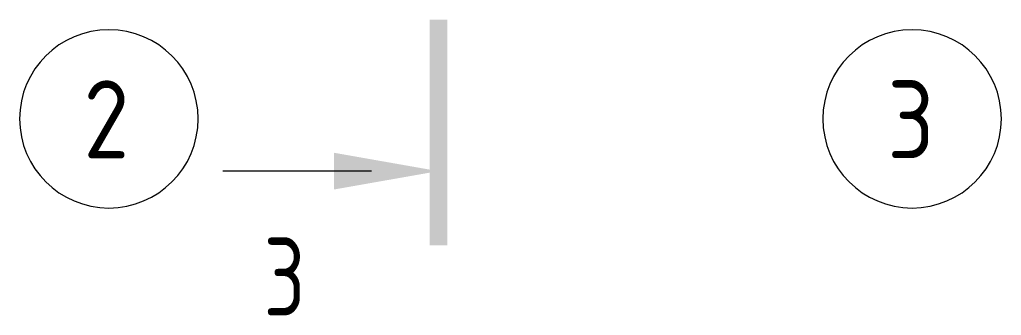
# Model space of a CAD drawing. Header units: millimetres. Extents: x -515342 to 330399, y -224905 to 507333.
# Drawn here: x -363065 to -358665, y 252630 to 253957 of the extents above; entities that cross this region are included whole.
import ezdxf

# ---------------------------------------------------------------- set-up
doc = ezdxf.new("R2010")
doc.units = ezdxf.units.MM
doc.layers.add('Оси', color=7, linetype='Continuous', lineweight=0)
doc.layers.add('Разрезы', color=7, linetype='Continuous', lineweight=0)
doc.styles.add('GOST Common', font='', dxfattribs={"width": 0.9, "height": 350})
doc.styles.add('GOST Common_3', font='', dxfattribs={"width": 0.8, "height": 350})
doc.styles.get('GOST Common').set_extended_font_data('GOST Common')
doc.styles.get('GOST Common_3').set_extended_font_data('GOST Common')

# ---------------------------------------------------------------- blocks, each defined once
blk = doc.blocks.new('Ось сетки - Круг_Ø8 мм-6577-О_АР_П_3__6_750_План 3 этажа')
at = {"layer": 'Оси'}
for start, end in [(360, 180), (180, 360)]:
    blk.add_arc((0, 0), 4, start, end, dxfattribs=at)
blk = doc.blocks.new('Разрез - Номер вида сзади_3_5 мм-64069-О_АР_П_3__6_750_План 3 этажа')
at = {"layer": 'Разрезы'}
for points in [[(9.798, 0.404), (9.798, -0.394), (-0.333, -0.394), (-0.333, 0.404)], [(2.176, -4.675), (3, 0), (3.824, -4.675)]]:
    blk.add_hatch(color=256, dxfattribs=at).paths.add_polyline_path(points)
at = {"layer": 'Разрезы', "lineweight": 20}
blk.add_line((3, -3), (3, -9.663), dxfattribs=at)

msp = doc.modelspace()

# ---------------------------------------------------------------- block references
at = {"layer": 'Оси', "xscale": 99.99999999999993, "yscale": 99.99999999999993, "zscale": 99.99999999999993}
for p in [(-362664.6354, 253512.2303), (-359064.6354, 253512.2303)]:
    msp.add_blockref('Ось сетки - Круг_Ø8 мм-6577-О_АР_П_3__6_750_План 3 этажа', p, dxfattribs=at)
at = {"layer": 'Разрезы', "extrusion": (0, 0, -1), "xscale": 99.99999999999993, "yscale": 99.99999999999993, "zscale": 99.99999999999993, "rotation": 90.00000000000053}
msp.add_blockref('Разрез - Номер вида сзади_3_5 мм-64069-О_АР_П_3__6_750_План 3 этажа', (361188.0662, 252977.6162), dxfattribs=at)

# ---------------------------------------------------------------- texts
at = {"layer": 'Оси', "char_height": 350, "attachment_point": 1, "style": 'GOST Common'}
for s, insert, width in [('\\fGOST Common|b0|i0|c204|p34|;\\W.9;2', (-362778.416, 253684.7636), 274.177125), ('\\fGOST Common|b0|i0|c204|p34|;\\W.9;3', (-359175.716, 253684.7636), 266.961937)]:
    msp.add_mtext(s, dxfattribs=dict(at, insert=insert, width=width))
at = {"layer": 'Разрезы', "insert": (-361971.4666, 252979.3235), "char_height": 350, "width": 237.2995, "attachment_point": 1, "style": 'GOST Common_3'}
msp.add_mtext('\\fGOST Common|b0|i0|c204|p34|;\\W.8;3', dxfattribs=at)

doc.saveas('drawing.dxf')
